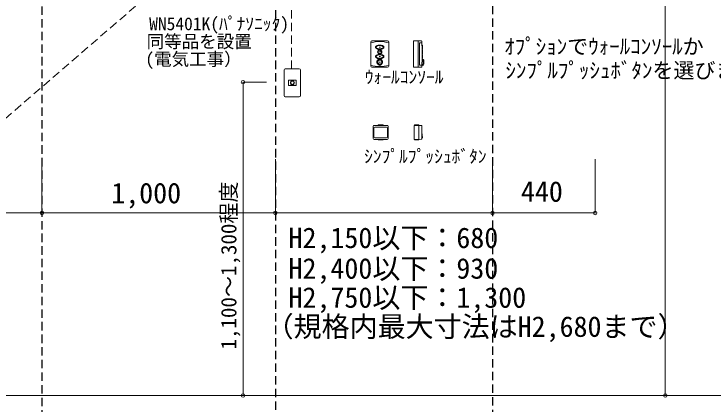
# Model space of a CAD drawing. Units: millimetres, scale not verified. Extents: x -6147 to 6028, y -4263 to 4212.
# Drawn here: x -1035 to 1960, y 888 to 2557 of the extents above; entities that cross this region are included whole.
import ezdxf
from ezdxf.enums import TextEntityAlignment as Align

# ---------------------------------------------------------------- set-up
doc = ezdxf.new("R2010")
doc.units = ezdxf.units.MM
doc.header["$LTSCALE"] = 30
doc.header["$PDMODE"] = 32
doc.header["$PDSIZE"] = 15
doc.linetypes.add('DASHED1', pattern=[1.8, 1.2, -0.6])
doc.layers.add('0-0', color=4, linetype='Continuous')
for name, color, linetype, lineweight in [('0-2__2-4_', 7, 'Continuous', 18), ('0-A__2-1_断面', 7, 'Continuous', 18), ('0-D__2-3_配線', 7, 'DASHED1', 18)]:
    doc.layers.add(name, color=color, linetype=linetype, lineweight=lineweight)
doc.styles.add('ＭＳ ゴシック', font='')
doc.styles.get('ＭＳ ゴシック').set_extended_font_data('MS Gothic')

msp = doc.modelspace()

# ---------------------------------------------------------------- linework, layer by layer
at = {"layer": '0-0', "linetype": 'DASHED1'}
for p, q in [((-914.84, 3722.65), (-914.84, -1299.65)), ((1015.24, 3725.41), (1015.24, -3202.51)), ((85.16, 3707.06), (85.16, -2299.65))]:
    msp.add_line(p, q, dxfattribs=at)
at = {"layer": '0-2__2-4_', "color": 4}
for p, q in [((1755.65, 3634.25), (1755.65, 924.25)), ((-53.35, 2264.68), (-53.35, 924.25)), ((46.75, 2264.68), (-53.35, 2264.68)), ((-914.84, 1705.14), (-914.84, 1934.88)), ((1015.24, 1705.14), (1015.24, 1934.88)), ((1455.24, 1705.14), (1455.24, 1934.88)), ((-2114.84, 1705.14), (-914.84, 1705.14)), ((85.16, 1705.14), (1025.16, 1705.14)), ((1025.16, 1705.14), (1455.24, 1705.14)), ((46.75, 924.25), (-53.35, 924.25)), ((1755.65, 924.25), (1802.23, 924.25))]:
    msp.add_line(p, q, dxfattribs=at)
at = {"layer": '0-2__2-4_'}
for p, q in [((493.9, 2333.56), (493.9, 2436.56)), ((565.9, 2441.56), (498.9, 2441.56)), ((570.9, 2333.56), (570.9, 2436.56)), ((676.52, 2329.56), (676.52, 2440.56)), ((677.52, 2441.56), (697.52, 2441.56)), ((697.52, 2328.56), (697.52, 2441.56)), ((697.52, 2441.56), (710.65, 2441.56)), ((702.52, 2338.56), (702.52, 2431.56)), ((703.52, 2432.56), (713.1, 2432.56)), ((529.32, 2414.56), (535.26, 2414.56)), ((713.59, 2423.56), (716.1, 2423.56)), ((714.25, 2405.56), (716.1, 2405.56)), ((714.3, 2403.56), (716.1, 2403.56)), ((716.1, 2405.56), (716.1, 2423.56)), ((716.1, 2385.56), (716.1, 2403.56)), ((529.32, 2394.56), (535.26, 2394.56)), ((529.32, 2374.56), (535.26, 2374.56)), ((714.52, 2385.56), (716.1, 2385.56)), ((714.52, 2383.56), (716.1, 2383.56)), ((716.1, 2365.56), (716.1, 2383.56)), ((528.41, 2339.21), (528.28, 2341.4)), ((529.32, 2351.06), (535.26, 2351.06)), ((536.39, 2339.21), (536.53, 2341.4)), ((703.52, 2337.56), (713.1, 2337.56)), ((718.1, 2340.56), (713.28, 2340.56)), ((714.17, 2361.56), (718.1, 2361.56)), ((714.28, 2365.56), (716.1, 2365.56)), ((721.1, 2359.56), (718.1, 2361.56)), ((718.1, 2340.56), (718.1, 2361.56)), ((721.1, 2342.56), (718.1, 2340.56)), ((721.1, 2342.56), (721.1, 2359.56)), ((122.65, 2207.26), (122.65, 2317.26)), ((187.65, 2322.26), (127.65, 2322.26)), ((192.65, 2207.26), (192.65, 2317.26)), ((498.9, 2328.56), (565.9, 2328.56)), ((677.52, 2328.56), (697.52, 2328.56)), ((697.52, 2328.56), (710.65, 2328.56)), ((141.03, 2250.49), (141.03, 2273.72)), ((141.03, 2273.72), (173.9, 2273.72)), ((173.9, 2250.49), (141.03, 2250.49)), ((173.9, 2273.72), (173.9, 2250.49)), ((127.65, 2202.26), (187.65, 2202.26)), ((504.17, 2023.99), (504.17, 2075.99)), ((506.67, 2030.99), (506.67, 2067.99)), ((507.17, 2030.49), (507.17, 2068.49)), ((564.17, 2079.99), (508.17, 2079.99)), ((561.17, 2072.49), (511.17, 2072.49)), ((560.67, 2072.99), (511.67, 2072.99)), ((525.67, 2081.99), (546.67, 2081.99)), ((525.67, 2081.99), (525.67, 2079.99)), ((546.67, 2081.99), (546.67, 2079.99)), ((565.17, 2030.49), (565.17, 2068.49)), ((565.67, 2067.99), (565.67, 2030.99)), ((568.17, 2023.99), (568.17, 2075.99)), ((680.1, 2079.99), (700.1, 2079.99)), ((681.1, 2081.99), (681.1, 2079.99)), ((681.1, 2081.99), (700.1, 2081.99)), ((700.1, 2081.99), (700.1, 2017.99)), ((711.18, 2079.06), (700.1, 2079.99)), ((712.1, 2021.91), (712.1, 2078.07)), ((508.17, 2019.99), (564.17, 2019.99)), ((511.17, 2026.49), (561.17, 2026.49)), ((560.67, 2025.99), (511.67, 2025.99)), ((525.67, 2019.99), (525.67, 2017.99)), ((546.67, 2017.99), (525.67, 2017.99)), ((546.67, 2019.99), (546.67, 2017.99)), ((681.1, 2019.99), (681.1, 2017.99)), ((681.1, 2017.99), (700.1, 2017.99)), ((711.18, 2020.91), (700.1, 2019.99)), ((712.1, 2026.49), (715.2, 2027.26))]:
    msp.add_line(p, q, dxfattribs=at)
for points in [[(532.4, 2405.56), (535.53, 2405.7), (538.56, 2406.1), (541.4, 2406.76), (543.97, 2407.66), (546.19, 2408.77), (547.99, 2410.06), (549.32, 2411.48), (550.13, 2413), (550.4, 2414.56), (550.13, 2416.12), (549.32, 2417.64), (547.99, 2419.06), (546.19, 2420.34), (543.97, 2421.45), (541.4, 2422.35), (538.56, 2423.02), (535.53, 2423.42), (532.4, 2423.56), (529.28, 2423.42), (526.25, 2423.02), (523.4, 2422.35), (520.83, 2421.45), (518.61, 2420.34), (516.81, 2419.06), (515.49, 2417.64), (514.68, 2416.12), (514.4, 2414.56), (514.68, 2413), (515.49, 2411.48), (516.81, 2410.06), (518.61, 2408.77), (520.83, 2407.66), (523.4, 2406.76), (526.25, 2406.1), (529.28, 2405.7)], [(532.4, 2407.56), (535.18, 2407.67), (537.87, 2407.98), (540.4, 2408.5), (542.69, 2409.2), (544.66, 2410.06), (546.26, 2411.06), (547.44, 2412.16), (548.16, 2413.34), (548.4, 2414.56), (548.16, 2415.77), (547.44, 2416.95), (546.26, 2418.06), (544.66, 2419.06), (542.69, 2419.92), (540.4, 2420.62), (537.87, 2421.14), (535.18, 2421.45), (532.4, 2421.56), (529.62, 2421.45), (526.93, 2421.14), (524.4, 2420.62), (522.12, 2419.92), (520.15, 2419.06), (518.55, 2418.06), (517.37, 2416.95), (516.65, 2415.77), (516.4, 2414.56), (516.65, 2413.34), (517.37, 2412.16), (518.55, 2411.06), (520.15, 2410.06), (522.12, 2409.2), (524.4, 2408.5), (526.93, 2407.98), (529.62, 2407.67)], [(532.4, 2383.56), (529.28, 2383.42), (526.25, 2383.02), (523.4, 2382.35), (520.83, 2381.45), (518.61, 2380.34), (516.81, 2379.06), (515.49, 2377.64), (514.68, 2376.12), (514.4, 2374.56), (514.68, 2373), (515.49, 2371.48), (516.81, 2370.06), (518.61, 2368.77), (520.83, 2367.66), (523.4, 2366.76), (526.25, 2366.1), (529.28, 2365.7), (532.4, 2365.56), (535.53, 2365.7), (538.56, 2366.1), (541.4, 2366.76), (543.97, 2367.66), (546.19, 2368.77), (547.99, 2370.06), (549.32, 2371.48), (550.13, 2373), (550.4, 2374.56), (550.13, 2376.12), (549.32, 2377.64), (547.99, 2379.06), (546.19, 2380.34), (543.97, 2381.45), (541.4, 2382.35), (538.56, 2383.02), (535.53, 2383.42)], [(532.4, 2381.56), (529.62, 2381.45), (526.93, 2381.14), (524.4, 2380.62), (522.12, 2379.92), (520.15, 2379.06), (518.55, 2378.06), (517.37, 2376.95), (516.65, 2375.77), (516.4, 2374.56), (516.65, 2373.34), (517.37, 2372.16), (518.55, 2371.06), (520.15, 2370.06), (522.12, 2369.2), (524.4, 2368.5), (526.93, 2367.98), (529.62, 2367.67), (532.4, 2367.56), (535.18, 2367.67), (537.87, 2367.98), (540.4, 2368.5), (542.69, 2369.2), (544.66, 2370.06), (546.26, 2371.06), (547.44, 2372.16), (548.16, 2373.34), (548.4, 2374.56), (548.16, 2375.77), (547.44, 2376.95), (546.26, 2378.06), (544.66, 2379.06), (542.69, 2379.92), (540.4, 2380.62), (537.87, 2381.14), (535.18, 2381.45)], [(718.1, 2340.56), (717.08, 2340.56), (717.08, 2335.65), (718.1, 2335.65)]]:
    msp.add_lwpolyline(points, close=True, dxfattribs=at)
msp.add_lwpolyline([(680.1, 2079.99), (680.1, 2019.99), (700.1, 2019.99)], dxfattribs=at)
at = {"layer": '0-2__2-4_', "color": 4}
msp.add_lwpolyline([(-914.84, 1705.14), (85.16, 1705.14), (85.16, 1934.88)], dxfattribs=at)
at = {"layer": '0-2__2-4_'}
for centre, radius in [((532.4, 2394.56), 9), ((532.4, 2394.56), 7), ((532.4, 2351.06), 10.5), ((532.4, 2351.06), 8.5), ((158.34, 2262.11), 8.77), ((158.34, 2262.11), 7.19)]:
    msp.add_circle(centre, radius, dxfattribs=at)
for centre, radius, start, end in [((498.9, 2436.56), 5, 90, 180), ((532.4, 2312.04), 126.52, 72.28408, 107.71592), ((565.9, 2436.56), 5, 0, 90), ((677.52, 2440.56), 1, 90, 180), ((703.52, 2431.56), 1, 90, 180), ((710.65, 2439.56), 2, 3.92072, 90), ((-84.55, 2385.06), 799.06, 356.07928, 3.92072), ((532.4, 2458.08), 126.52, 252.28408, 287.71592), ((532.4, 2351.06), 12.5, 288.60547, 251.39453), ((532.4, 2340.56), 4.21, 198.659, 341.341), ((703.52, 2338.56), 1, 180, 270), ((127.65, 2317.26), 5, 90, 180), ((187.65, 2317.26), 5, 0, 90), ((498.9, 2333.56), 5, 180, 270), ((565.9, 2333.56), 5, 270, 0), ((677.52, 2329.56), 1, 180, 270), ((710.65, 2330.56), 2, 270, 356.07928), ((127.65, 2207.26), 5, 180, 270), ((187.65, 2207.26), 5, 270, 0), ((508.17, 2075.99), 4, 90, 180), ((511.67, 2067.99), 5, 90, 180), ((511.17, 2068.49), 4, 90, 180), ((560.67, 2067.99), 5, 0, 90), ((561.17, 2068.49), 4, 0, 90), ((564.17, 2075.99), 4, 0, 90), ((711.1, 2078.07), 1, 0, 85.23636), ((984.82, 2074.05), 272.72, 180.32851, 189.63619), ((508.17, 2023.99), 4, 180, 270), ((511.67, 2030.99), 5, 180, 270), ((511.17, 2030.49), 4, 180, 270), ((560.67, 2030.99), 5, 270, 0), ((561.17, 2030.49), 4, 270, 0), ((564.17, 2023.99), 4, 270, 0), ((711.1, 2021.91), 1, 274.76364, 0), ((714.96, 2028.23), 1, 284.03624, 9.63619)]:
    msp.add_arc(centre, radius, start, end, dxfattribs=at)
at = {"layer": '0-2__2-4_', "color": 4}
for p in [(-53.35, 2264.68), (-914.84, 1705.14), (85.16, 1705.14), (1015.24, 1705.14), (1455.24, 1705.14), (-53.35, 924.25), (1755.65, 924.25)]:
    msp.add_point(p, dxfattribs=at)
at = {"layer": '0-A__2-1_断面'}
msp.add_line((-2610.69, 924.25), (2245.21, 924.25), dxfattribs=at)
at = {"layer": '0-D__2-3_配線'}
for p, q in [((-2013.26, 1297.7), (-97.71, 2948.56)), ((154.76, 2321.17), (154.76, 2809.4))]:
    msp.add_line(p, q, dxfattribs=at)

# ---------------------------------------------------------------- texts
at = {"layer": '0-2__2-4_', "color": 4, "style": 'ＭＳ ゴシック'}
for s, height, p in [('WN5401K(ﾊﾟﾅｿﾆｯｸ)', 54.99, (-455.47, 2470.66)), ('同等品を設置', 54.99, (-466.27, 2395.08)), ('ｵﾌﾟｼｮﾝでｳｫｰﾙｺﾝｿｰﾙか', 65.98, (1065.33, 2365.1)), ('(電気工事）', 54.99, (-471.67, 2319.49)), ('ｼﾝﾌﾟﾙﾌﾟｯｼｭﾎﾞﾀﾝを選びます', 65.98, (1070.73, 2262.52)), ('ｳｫｰﾙｺﾝｿｰﾙ', 54.99, (468.12, 2243.05)), ('ｼﾝﾌﾟﾙﾌﾟｯｼｭﾎﾞﾀﾝ', 54.99, (465.19, 1903.35))]:
    msp.add_text(s, height=height, dxfattribs=at).set_placement(p, align=Align.BOTTOM_LEFT)
at = {"layer": '0-2__2-4_', "color": 3, "style": 'ＭＳ ゴシック'}
for s, p in [('1,000', (-617.77, 1720.14)), ('440', (1137.3, 1726.53)), ('H2,150以下：680', (141.59, 1528.55)), ('H2,400以下：930', (141.59, 1397.55)), ('H2,750以下：1,300', (141.59, 1273.1)), ('（規格内最大寸法はH2,680まで）', (43.33, 1148.65))]:
    msp.add_text(s, height=87.98, dxfattribs=at).set_placement(p, align=Align.BOTTOM_LEFT)
msp.add_text('1,100～1,300程度', height=65.98, rotation=90, dxfattribs=at).set_placement((-61.83, 1120.84), align=Align.BOTTOM_LEFT)

doc.saveas('drawing.dxf')
